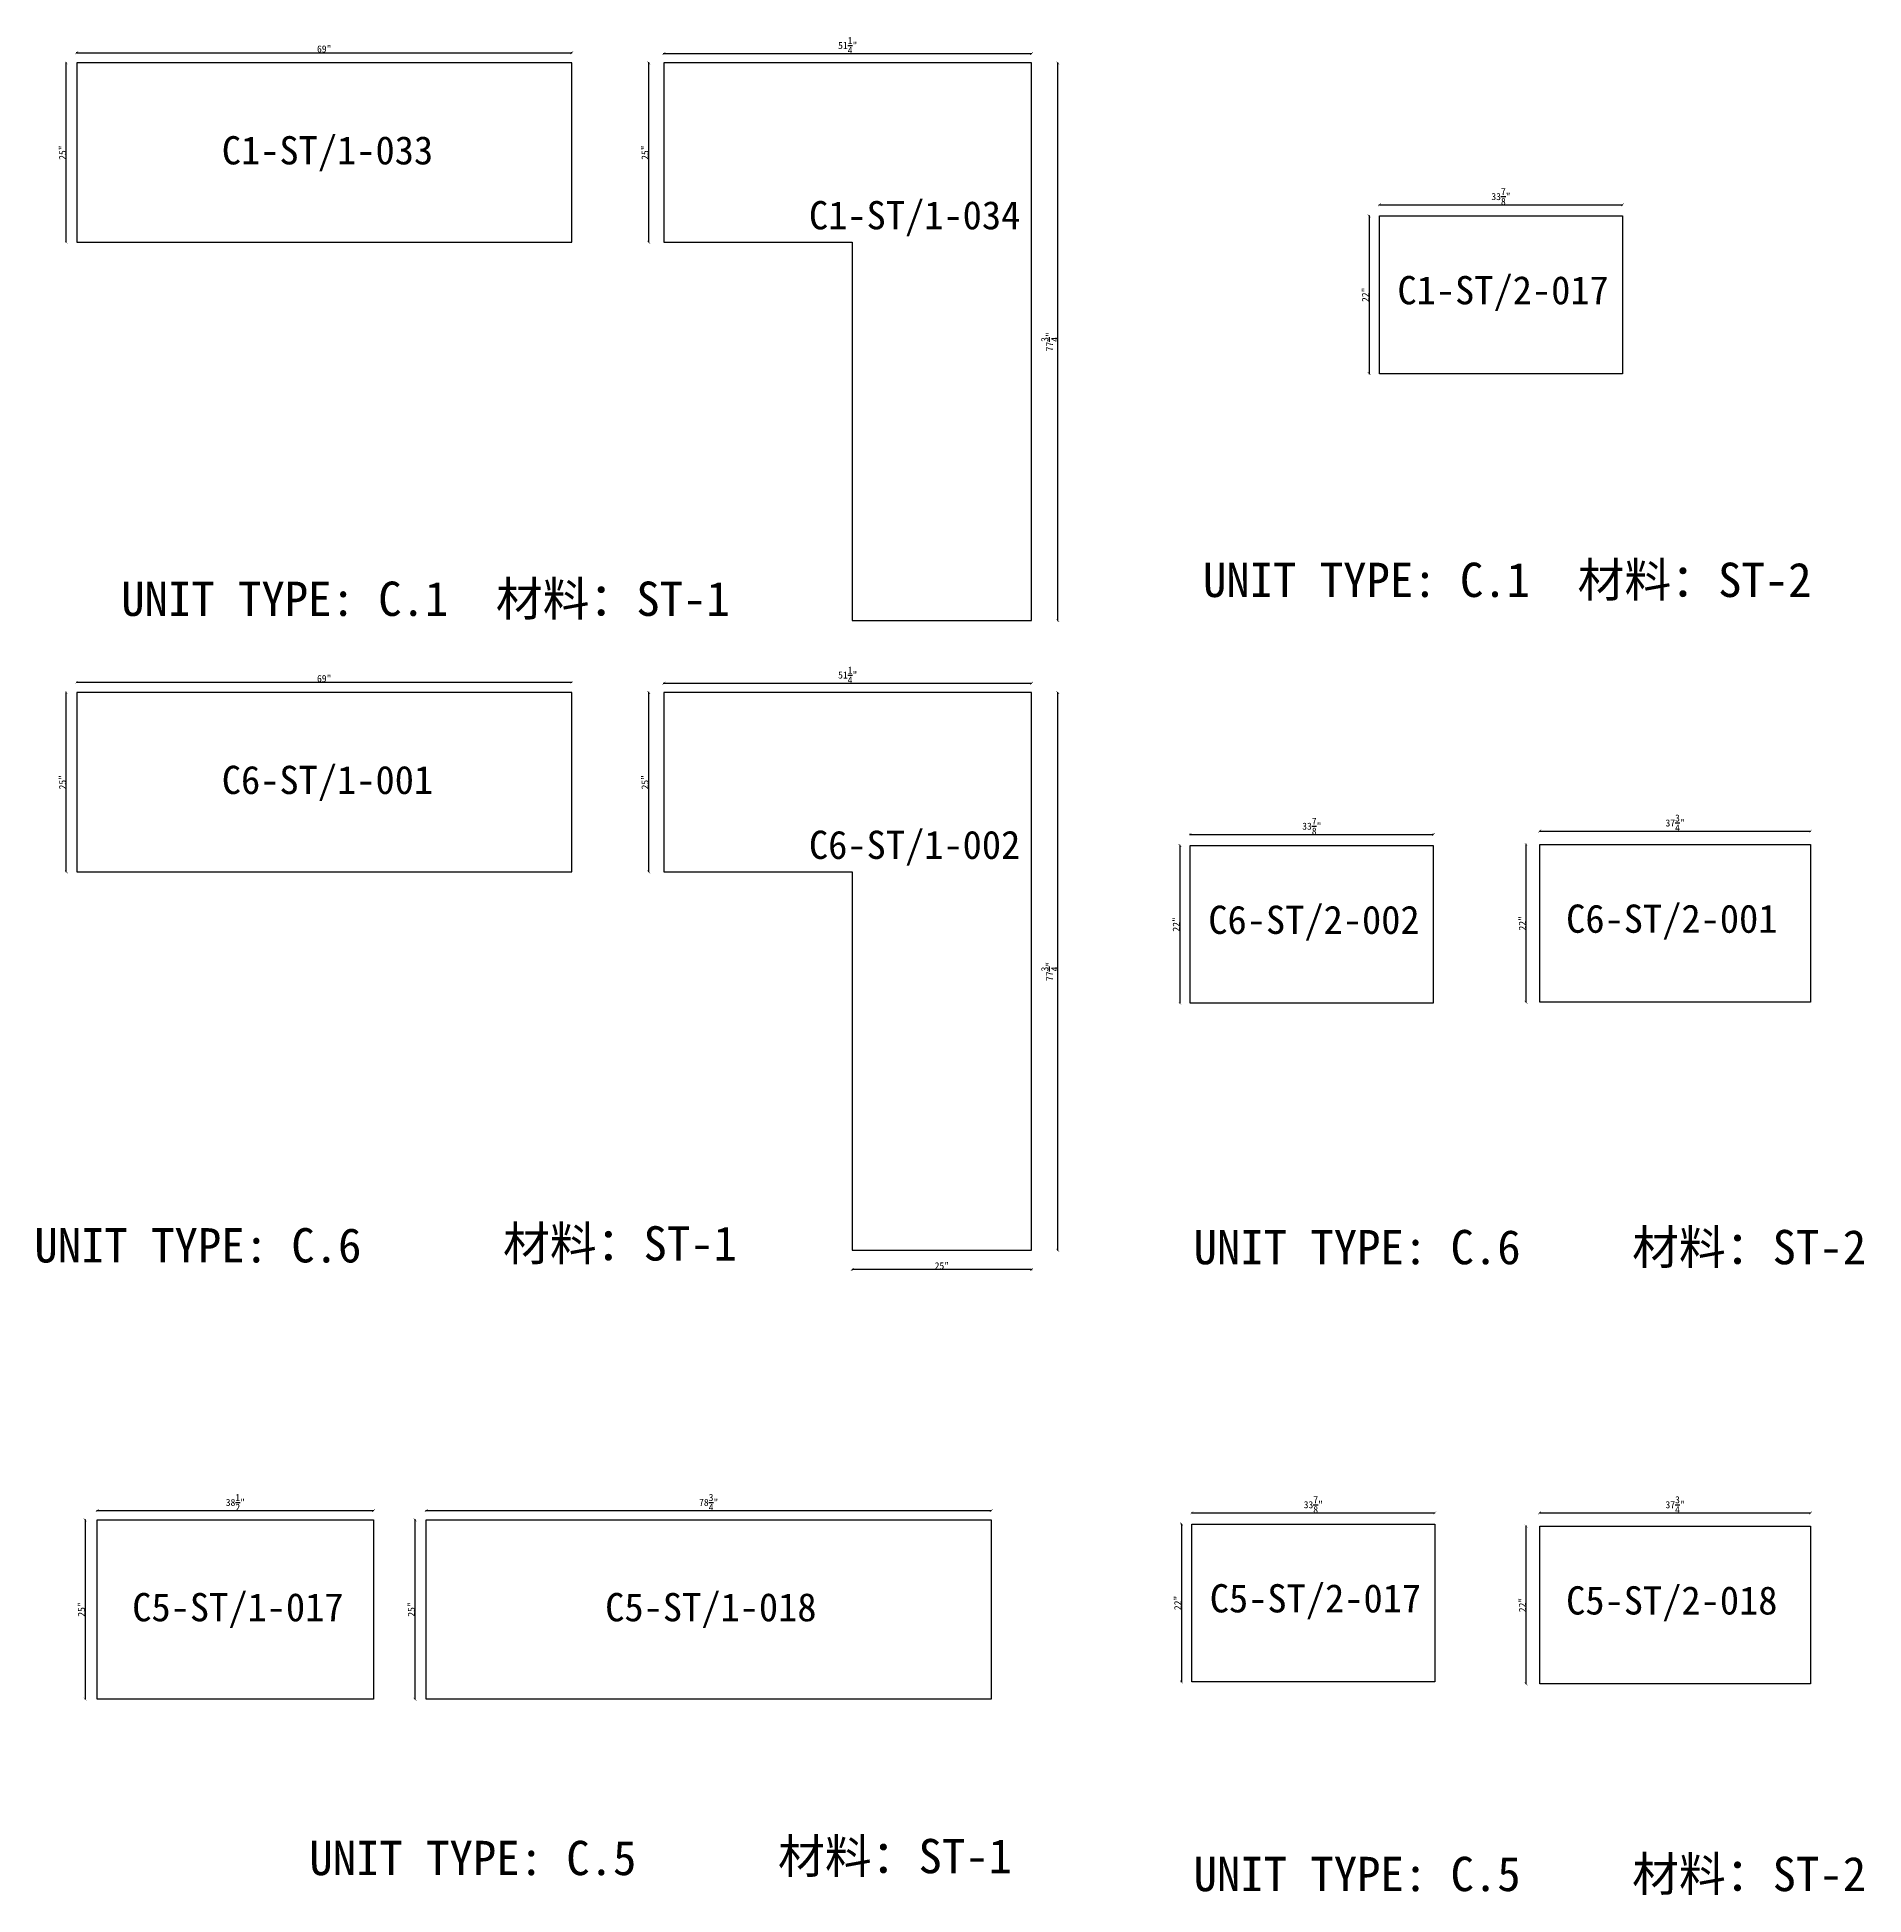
# Model space of a CAD drawing. Header units: millimetres. Extents: x -46962 to 137822, y -48342 to 2116.
# Drawn here: x -34547 to -28079, y -12808 to -6229 of the extents above; entities that cross this region are included whole.
import ezdxf
from ezdxf.enums import TextEntityAlignment as Align

# ---------------------------------------------------------------- set-up
doc = ezdxf.new("R2010")
doc.units = ezdxf.units.MM
doc.layers.add('COUNTERTOP_NUMBER', color=3, linetype='Continuous')
doc.layers.add('COUNTERTOPS', color=7, linetype='Continuous')
doc.styles.add('样式 1', font='')
doc.styles.get('样式 1').set_extended_font_data('NSimSun')
doc.dimstyles.new('副本 ISO-25', dxfattribs={"dimtxt": 25, "dimasz": 10, "dimexe": 1.5, "dimexo": 0.5, "dimtad": 1, "dimlfac": 0.03937, "dimlunit": 5, "dimtxsty": '样式 1', "dimblk": 'ARCHTICK', "dimcen": 2.5, "dimclrd": 256, "dimclrt": 1, "dimazin": 3, "dimtfac": 1, "dimtmove": 0, "dimatfit": 3, "dimfxlon": 1})

# ---------------------------------------------------------------- blocks, each defined once
blk = doc.blocks.new('_ArchTick')
at = {"color": 0, "linetype": 'ByBlock', "const_width": 0.15}
blk.add_lwpolyline([(-0.5, -0.5), (0.5, 0.5)], dxfattribs=at)
blk = doc.blocks.new('*D233')
at = {"color": 0, "lineweight": -2, "transparency": 16777216}
for p, q in [((-34442.7, -6320.5), (-34445.2, -6320.5)), ((-34442.7, -6955.5), (-34445.2, -6955.5))]:
    blk.add_line(p, q, dxfattribs=at)
at = {"lineweight": -2, "transparency": 16777216}
blk.add_line((-34443.7, -6955.5), (-34443.7, -6320.5), dxfattribs=at)
at = {"layer": 'Defpoints', "color": 0, "transparency": 16777216}
for p in [(-34443.7, -6320.5), (-34406.8, -6320.5), (-34406.8, -6955.5)]:
    blk.add_point(p, dxfattribs=at)
at = {"lineweight": -2, "transparency": 16777216, "xscale": 10, "yscale": 10, "zscale": 10}
for p, rotation in [((-34443.7, -6320.5), 90), ((-34443.7, -6955.5), 270)]:
    blk.add_blockref('_ArchTick', p, dxfattribs=dict(at, rotation=rotation))
at = {"color": 1, "transparency": 16777216, "insert": (-34456.9, -6638), "char_height": 25, "attachment_point": 5, "rotation": 90, "style": '样式 1'}
blk.add_mtext('\\A1;25"', dxfattribs=at)
blk = doc.blocks.new('*D234')
at = {"color": 0, "lineweight": -2, "transparency": 16777216}
for p, q in [((-34406.8, -6285.2), (-34406.8, -6282.7)), ((-32654.2, -6285.2), (-32654.2, -6282.7))]:
    blk.add_line(p, q, dxfattribs=at)
at = {"lineweight": -2, "transparency": 16777216}
blk.add_line((-34406.8, -6284.2), (-32654.2, -6284.2), dxfattribs=at)
at = {"layer": 'Defpoints', "color": 0, "transparency": 16777216}
for p in [(-32654.2, -6284.2), (-34406.8, -6320.5), (-32654.2, -6320.5)]:
    blk.add_point(p, dxfattribs=at)
at = {"lineweight": -2, "transparency": 16777216, "xscale": 10, "yscale": 10, "zscale": 10, "rotation": 180}
blk.add_blockref('_ArchTick', (-34406.8, -6284.2), dxfattribs=at)
at = {"lineweight": -2, "transparency": 16777216, "xscale": 10, "yscale": 10, "zscale": 10}
blk.add_blockref('_ArchTick', (-32654.2, -6284.2), dxfattribs=at)
at = {"color": 1, "transparency": 16777216, "insert": (-33530.5, -6271), "char_height": 25, "attachment_point": 5, "style": '样式 1'}
blk.add_mtext('\\A1;69"', dxfattribs=at)
blk = doc.blocks.new('*D235')
at = {"color": 0, "lineweight": -2, "transparency": 16777216}
for p, q in [((-32327.9, -6288.4), (-32327.9, -6285.9)), ((-31026.1, -6288.4), (-31026.1, -6285.9))]:
    blk.add_line(p, q, dxfattribs=at)
at = {"lineweight": -2, "transparency": 16777216}
blk.add_line((-32327.9, -6287.4), (-31026.1, -6287.4), dxfattribs=at)
at = {"layer": 'Defpoints', "color": 0, "transparency": 16777216}
for p in [(-31026.1, -6287.4), (-32327.9, -6320.5), (-31026.1, -6320.5)]:
    blk.add_point(p, dxfattribs=at)
at = {"lineweight": -2, "transparency": 16777216, "xscale": 10, "yscale": 10, "zscale": 10, "rotation": 180}
blk.add_blockref('_ArchTick', (-32327.9, -6287.4), dxfattribs=at)
at = {"lineweight": -2, "transparency": 16777216, "xscale": 10, "yscale": 10, "zscale": 10}
blk.add_blockref('_ArchTick', (-31026.1, -6287.4), dxfattribs=at)
at = {"color": 1, "transparency": 16777216, "insert": (-31677, -6258.3), "char_height": 25, "attachment_point": 5, "style": '样式 1'}
blk.add_mtext('\\A1;51{\\H1x;\\S1/4;}"', dxfattribs=at)
blk = doc.blocks.new('*D236')
at = {"color": 0, "lineweight": -2, "transparency": 16777216}
for p, q in [((-32380.3, -6320.5), (-32382.8, -6320.5)), ((-32380.3, -6955.5), (-32382.8, -6955.5))]:
    blk.add_line(p, q, dxfattribs=at)
at = {"lineweight": -2, "transparency": 16777216}
blk.add_line((-32381.3, -6955.5), (-32381.3, -6320.5), dxfattribs=at)
at = {"layer": 'Defpoints', "color": 0, "transparency": 16777216}
for p in [(-32381.3, -6320.5), (-32327.9, -6320.5), (-32327.9, -6955.5)]:
    blk.add_point(p, dxfattribs=at)
at = {"lineweight": -2, "transparency": 16777216, "xscale": 10, "yscale": 10, "zscale": 10}
for p, rotation in [((-32381.3, -6320.5), 90), ((-32381.3, -6955.5), 270)]:
    blk.add_blockref('_ArchTick', p, dxfattribs=dict(at, rotation=rotation))
at = {"color": 1, "transparency": 16777216, "insert": (-32394.5, -6638), "char_height": 25, "attachment_point": 5, "rotation": 90, "style": '样式 1'}
blk.add_mtext('\\A1;25"', dxfattribs=at)
blk = doc.blocks.new('*D237')
at = {"color": 0, "lineweight": -2, "transparency": 16777216}
for p, q in [((-30933.9, -6320.5), (-30931.4, -6320.5)), ((-30933.9, -8295.3), (-30931.4, -8295.3))]:
    blk.add_line(p, q, dxfattribs=at)
at = {"lineweight": -2, "transparency": 16777216}
blk.add_line((-30932.9, -8295.3), (-30932.9, -6320.5), dxfattribs=at)
at = {"layer": 'Defpoints', "color": 0, "transparency": 16777216}
for p in [(-31026.1, -6320.5), (-30932.9, -6320.5), (-31026.1, -8295.3)]:
    blk.add_point(p, dxfattribs=at)
at = {"lineweight": -2, "transparency": 16777216, "xscale": 10, "yscale": 10, "zscale": 10}
for p, rotation in [((-30932.9, -6320.5), 90), ((-30932.9, -8295.3), 270)]:
    blk.add_blockref('_ArchTick', p, dxfattribs=dict(at, rotation=rotation))
at = {"color": 1, "transparency": 16777216, "insert": (-30962, -7307.9), "char_height": 25, "attachment_point": 5, "rotation": 90, "style": '样式 1'}
blk.add_mtext('\\A1;77{\\H1x;\\S3/4;}"', dxfattribs=at)
blk = doc.blocks.new('*D238')
at = {"color": 0, "lineweight": -2, "transparency": 16777216}
for p, q in [((-29794.3, -6823.6), (-29794.3, -6821.1)), ((-28933.8, -6823.6), (-28933.8, -6821.1))]:
    blk.add_line(p, q, dxfattribs=at)
at = {"lineweight": -2, "transparency": 16777216}
blk.add_line((-29794.3, -6822.6), (-28933.8, -6822.6), dxfattribs=at)
at = {"layer": 'Defpoints', "color": 0, "transparency": 16777216}
for p in [(-28933.8, -6822.6), (-29794.3, -6862), (-28933.8, -6862)]:
    blk.add_point(p, dxfattribs=at)
at = {"lineweight": -2, "transparency": 16777216, "xscale": 10, "yscale": 10, "zscale": 10, "rotation": 180}
blk.add_blockref('_ArchTick', (-29794.3, -6822.6), dxfattribs=at)
at = {"lineweight": -2, "transparency": 16777216, "xscale": 10, "yscale": 10, "zscale": 10}
blk.add_blockref('_ArchTick', (-28933.8, -6822.6), dxfattribs=at)
at = {"color": 1, "transparency": 16777216, "insert": (-29364, -6793.5), "char_height": 25, "attachment_point": 5, "style": '样式 1'}
blk.add_mtext('\\A1;33{\\H1x;\\S7/8;}"', dxfattribs=at)
blk = doc.blocks.new('*D239')
at = {"color": 0, "lineweight": -2, "transparency": 16777216}
for p, q in [((-29829.9, -6862), (-29832.4, -6862)), ((-29829.9, -7420.8), (-29832.4, -7420.8))]:
    blk.add_line(p, q, dxfattribs=at)
at = {"lineweight": -2, "transparency": 16777216}
blk.add_line((-29830.9, -6862), (-29830.9, -7420.8), dxfattribs=at)
at = {"layer": 'Defpoints', "color": 0, "transparency": 16777216}
for p in [(-29794.3, -6862), (-29830.9, -7420.8), (-29794.3, -7420.8)]:
    blk.add_point(p, dxfattribs=at)
at = {"lineweight": -2, "transparency": 16777216, "xscale": 10, "yscale": 10, "zscale": 10}
for p, rotation in [((-29830.9, -6862), 90), ((-29830.9, -7420.8), 270)]:
    blk.add_blockref('_ArchTick', p, dxfattribs=dict(at, rotation=rotation))
at = {"color": 1, "transparency": 16777216, "insert": (-29844, -7141.4), "char_height": 25, "attachment_point": 5, "rotation": 90, "style": '样式 1'}
blk.add_mtext('\\A1;22"', dxfattribs=at)
blk = doc.blocks.new('*D254')
at = {"color": 0, "lineweight": -2, "transparency": 16777216}
for p, q in [((-34333.9, -11447.9), (-34333.9, -11445.4)), ((-33356, -11447.9), (-33356, -11445.4))]:
    blk.add_line(p, q, dxfattribs=at)
at = {"lineweight": -2, "transparency": 16777216}
blk.add_line((-34333.9, -11446.9), (-33356, -11446.9), dxfattribs=at)
at = {"layer": 'Defpoints', "color": 0, "transparency": 16777216}
for p in [(-34333.9, -11479.6), (-33356, -11446.9), (-33356, -11479.6)]:
    blk.add_point(p, dxfattribs=at)
at = {"lineweight": -2, "transparency": 16777216, "xscale": 10, "yscale": 10, "zscale": 10, "rotation": 180}
blk.add_blockref('_ArchTick', (-34333.9, -11446.9), dxfattribs=at)
at = {"lineweight": -2, "transparency": 16777216, "xscale": 10, "yscale": 10, "zscale": 10}
blk.add_blockref('_ArchTick', (-33356, -11446.9), dxfattribs=at)
at = {"color": 1, "transparency": 16777216, "insert": (-33845, -11417.9), "char_height": 25, "attachment_point": 5, "style": '样式 1'}
blk.add_mtext('\\A1;38{\\H1x;\\S1/2;}"', dxfattribs=at)
blk = doc.blocks.new('*D255')
at = {"color": 0, "lineweight": -2, "transparency": 16777216}
for p, q in [((-34375.9, -11479.6), (-34378.4, -11479.6)), ((-34375.9, -12114.6), (-34378.4, -12114.6))]:
    blk.add_line(p, q, dxfattribs=at)
at = {"lineweight": -2, "transparency": 16777216}
blk.add_line((-34376.9, -11479.6), (-34376.9, -12114.6), dxfattribs=at)
at = {"layer": 'Defpoints', "color": 0, "transparency": 16777216}
for p in [(-34333.9, -11479.6), (-34376.9, -12114.6), (-34333.9, -12114.6)]:
    blk.add_point(p, dxfattribs=at)
at = {"lineweight": -2, "transparency": 16777216, "xscale": 10, "yscale": 10, "zscale": 10}
for p, rotation in [((-34376.9, -11479.6), 90), ((-34376.9, -12114.6), 270)]:
    blk.add_blockref('_ArchTick', p, dxfattribs=dict(at, rotation=rotation))
at = {"color": 1, "transparency": 16777216, "insert": (-34390, -11797.1), "char_height": 25, "attachment_point": 5, "rotation": 90, "style": '样式 1'}
blk.add_mtext('\\A1;25"', dxfattribs=at)
blk = doc.blocks.new('*D256')
at = {"color": 0, "lineweight": -2, "transparency": 16777216}
for p, q in [((-33169.3, -11447.9), (-33169.3, -11445.4)), ((-31169, -11447.9), (-31169, -11445.4))]:
    blk.add_line(p, q, dxfattribs=at)
at = {"lineweight": -2, "transparency": 16777216}
blk.add_line((-33169.3, -11446.9), (-31169, -11446.9), dxfattribs=at)
at = {"layer": 'Defpoints', "color": 0, "transparency": 16777216}
for p in [(-33169.3, -11479.6), (-31169, -11446.9), (-31169, -11479.6)]:
    blk.add_point(p, dxfattribs=at)
at = {"lineweight": -2, "transparency": 16777216, "xscale": 10, "yscale": 10, "zscale": 10, "rotation": 180}
blk.add_blockref('_ArchTick', (-33169.3, -11446.9), dxfattribs=at)
at = {"lineweight": -2, "transparency": 16777216, "xscale": 10, "yscale": 10, "zscale": 10}
blk.add_blockref('_ArchTick', (-31169, -11446.9), dxfattribs=at)
at = {"color": 1, "transparency": 16777216, "insert": (-32169.2, -11417.8), "char_height": 25, "attachment_point": 5, "style": '样式 1'}
blk.add_mtext('\\A1;78{\\H1x;\\S3/4;}"', dxfattribs=at)
blk = doc.blocks.new('*D257')
at = {"color": 0, "lineweight": -2, "transparency": 16777216}
for p, q in [((-33207.6, -11479.6), (-33210.1, -11479.6)), ((-33207.6, -12114.6), (-33210.1, -12114.6))]:
    blk.add_line(p, q, dxfattribs=at)
at = {"lineweight": -2, "transparency": 16777216}
blk.add_line((-33208.6, -12114.6), (-33208.6, -11479.6), dxfattribs=at)
at = {"layer": 'Defpoints', "color": 0, "transparency": 16777216}
for p in [(-33208.6, -11479.6), (-33169.3, -11479.6), (-33169.3, -12114.6)]:
    blk.add_point(p, dxfattribs=at)
at = {"lineweight": -2, "transparency": 16777216, "xscale": 10, "yscale": 10, "zscale": 10}
for p, rotation in [((-33208.6, -11479.6), 90), ((-33208.6, -12114.6), 270)]:
    blk.add_blockref('_ArchTick', p, dxfattribs=dict(at, rotation=rotation))
at = {"color": 1, "transparency": 16777216, "insert": (-33221.8, -11797.1), "char_height": 25, "attachment_point": 5, "rotation": 90, "style": '样式 1'}
blk.add_mtext('\\A1;25"', dxfattribs=at)
blk = doc.blocks.new('*D250')
at = {"color": 0, "lineweight": -2, "transparency": 16777216}
for p, q in [((-30458.7, -11456), (-30458.7, -11453.5)), ((-29598.3, -11456), (-29598.3, -11453.5))]:
    blk.add_line(p, q, dxfattribs=at)
at = {"lineweight": -2, "transparency": 16777216}
blk.add_line((-30458.7, -11455), (-29598.3, -11455), dxfattribs=at)
at = {"layer": 'Defpoints', "color": 0, "transparency": 16777216}
for p in [(-30458.7, -11494.4), (-29598.3, -11455), (-29598.3, -11494.4)]:
    blk.add_point(p, dxfattribs=at)
at = {"lineweight": -2, "transparency": 16777216, "xscale": 10, "yscale": 10, "zscale": 10, "rotation": 180}
blk.add_blockref('_ArchTick', (-30458.7, -11455), dxfattribs=at)
at = {"lineweight": -2, "transparency": 16777216, "xscale": 10, "yscale": 10, "zscale": 10}
blk.add_blockref('_ArchTick', (-29598.3, -11455), dxfattribs=at)
at = {"color": 1, "transparency": 16777216, "insert": (-30028.5, -11425.9), "char_height": 25, "attachment_point": 5, "style": '样式 1'}
blk.add_mtext('\\A1;33{\\H1x;\\S7/8;}"', dxfattribs=at)
blk = doc.blocks.new('*D251')
at = {"color": 0, "lineweight": -2, "transparency": 16777216}
for p, q in [((-30494.4, -11494.4), (-30496.9, -11494.4)), ((-30494.4, -12053.2), (-30496.9, -12053.2))]:
    blk.add_line(p, q, dxfattribs=at)
at = {"lineweight": -2, "transparency": 16777216}
blk.add_line((-30495.4, -11494.4), (-30495.4, -12053.2), dxfattribs=at)
at = {"layer": 'Defpoints', "color": 0, "transparency": 16777216}
for p in [(-30458.7, -11494.4), (-30495.4, -12053.2), (-30458.7, -12053.2)]:
    blk.add_point(p, dxfattribs=at)
at = {"lineweight": -2, "transparency": 16777216, "xscale": 10, "yscale": 10, "zscale": 10}
for p, rotation in [((-30495.4, -11494.4), 90), ((-30495.4, -12053.2), 270)]:
    blk.add_blockref('_ArchTick', p, dxfattribs=dict(at, rotation=rotation))
at = {"color": 1, "transparency": 16777216, "insert": (-30508.5, -11773.8), "char_height": 25, "attachment_point": 5, "rotation": 90, "style": '样式 1'}
blk.add_mtext('\\A1;22"', dxfattribs=at)
blk = doc.blocks.new('*D252')
at = {"color": 0, "lineweight": -2, "transparency": 16777216}
for p, q in [((-29226.9, -11456), (-29226.9, -11453.5)), ((-28268.1, -11456), (-28268.1, -11453.5))]:
    blk.add_line(p, q, dxfattribs=at)
at = {"lineweight": -2, "transparency": 16777216}
blk.add_line((-29226.9, -11455), (-28268.1, -11455), dxfattribs=at)
at = {"layer": 'Defpoints', "color": 0, "transparency": 16777216}
for p in [(-29226.9, -11501.8), (-28268.1, -11455), (-28268.1, -11501.8)]:
    blk.add_point(p, dxfattribs=at)
at = {"lineweight": -2, "transparency": 16777216, "xscale": 10, "yscale": 10, "zscale": 10, "rotation": 180}
blk.add_blockref('_ArchTick', (-29226.9, -11455), dxfattribs=at)
at = {"lineweight": -2, "transparency": 16777216, "xscale": 10, "yscale": 10, "zscale": 10}
blk.add_blockref('_ArchTick', (-28268.1, -11455), dxfattribs=at)
at = {"color": 1, "transparency": 16777216, "insert": (-28747.5, -11425.9), "char_height": 25, "attachment_point": 5, "style": '样式 1'}
blk.add_mtext('\\A1;37{\\H1x;\\S3/4;}"', dxfattribs=at)
blk = doc.blocks.new('*D253')
at = {"color": 0, "lineweight": -2, "transparency": 16777216}
for p, q in [((-29274, -11501.8), (-29276.5, -11501.8)), ((-29274, -12060.6), (-29276.5, -12060.6))]:
    blk.add_line(p, q, dxfattribs=at)
at = {"lineweight": -2, "transparency": 16777216}
blk.add_line((-29275, -12060.6), (-29275, -11501.8), dxfattribs=at)
at = {"layer": 'Defpoints', "color": 0, "transparency": 16777216}
for p in [(-29275, -11501.8), (-29226.9, -11501.8), (-29226.9, -12060.6)]:
    blk.add_point(p, dxfattribs=at)
at = {"lineweight": -2, "transparency": 16777216, "xscale": 10, "yscale": 10, "zscale": 10}
for p, rotation in [((-29275, -11501.8), 90), ((-29275, -12060.6), 270)]:
    blk.add_blockref('_ArchTick', p, dxfattribs=dict(at, rotation=rotation))
at = {"color": 1, "transparency": 16777216, "insert": (-29288.2, -11781.2), "char_height": 25, "attachment_point": 5, "rotation": 90, "style": '样式 1'}
blk.add_mtext('\\A1;22"', dxfattribs=at)
blk = doc.blocks.new('*D242')
at = {"color": 0, "lineweight": -2, "transparency": 16777216}
for p, q in [((-34442.7, -8550.1), (-34445.2, -8550.1)), ((-34442.7, -9185.1), (-34445.2, -9185.1))]:
    blk.add_line(p, q, dxfattribs=at)
at = {"lineweight": -2, "transparency": 16777216}
blk.add_line((-34443.7, -9185.1), (-34443.7, -8550.1), dxfattribs=at)
at = {"layer": 'Defpoints', "color": 0, "transparency": 16777216}
for p in [(-34443.7, -8550.1), (-34406.8, -8550.1), (-34406.8, -9185.1)]:
    blk.add_point(p, dxfattribs=at)
at = {"lineweight": -2, "transparency": 16777216, "xscale": 10, "yscale": 10, "zscale": 10}
for p, rotation in [((-34443.7, -8550.1), 90), ((-34443.7, -9185.1), 270)]:
    blk.add_blockref('_ArchTick', p, dxfattribs=dict(at, rotation=rotation))
at = {"color": 1, "transparency": 16777216, "insert": (-34456.9, -8867.6), "char_height": 25, "attachment_point": 5, "rotation": 90, "style": '样式 1'}
blk.add_mtext('\\A1;25"', dxfattribs=at)
blk = doc.blocks.new('*D243')
at = {"color": 0, "lineweight": -2, "transparency": 16777216}
for p, q in [((-34406.8, -8514.7), (-34406.8, -8512.2)), ((-32654.2, -8514.7), (-32654.2, -8512.2))]:
    blk.add_line(p, q, dxfattribs=at)
at = {"lineweight": -2, "transparency": 16777216}
blk.add_line((-34406.8, -8513.7), (-32654.2, -8513.7), dxfattribs=at)
at = {"layer": 'Defpoints', "color": 0, "transparency": 16777216}
for p in [(-34406.8, -8550.1), (-32654.2, -8513.7), (-32654.2, -8550.1)]:
    blk.add_point(p, dxfattribs=at)
at = {"lineweight": -2, "transparency": 16777216, "xscale": 10, "yscale": 10, "zscale": 10, "rotation": 180}
blk.add_blockref('_ArchTick', (-34406.8, -8513.7), dxfattribs=at)
at = {"lineweight": -2, "transparency": 16777216, "xscale": 10, "yscale": 10, "zscale": 10}
blk.add_blockref('_ArchTick', (-32654.2, -8513.7), dxfattribs=at)
at = {"color": 1, "transparency": 16777216, "insert": (-33530.5, -8500.6), "char_height": 25, "attachment_point": 5, "style": '样式 1'}
blk.add_mtext('\\A1;69"', dxfattribs=at)
blk = doc.blocks.new('*D244')
at = {"color": 0, "lineweight": -2, "transparency": 16777216}
for p, q in [((-32327.9, -8517.9), (-32327.9, -8515.4)), ((-31026.1, -8517.9), (-31026.1, -8515.4))]:
    blk.add_line(p, q, dxfattribs=at)
at = {"lineweight": -2, "transparency": 16777216}
blk.add_line((-32327.9, -8516.9), (-31026.1, -8516.9), dxfattribs=at)
at = {"layer": 'Defpoints', "color": 0, "transparency": 16777216}
for p in [(-32327.9, -8550.1), (-31026.1, -8516.9), (-31026.1, -8550.1)]:
    blk.add_point(p, dxfattribs=at)
at = {"lineweight": -2, "transparency": 16777216, "xscale": 10, "yscale": 10, "zscale": 10, "rotation": 180}
blk.add_blockref('_ArchTick', (-32327.9, -8516.9), dxfattribs=at)
at = {"lineweight": -2, "transparency": 16777216, "xscale": 10, "yscale": 10, "zscale": 10}
blk.add_blockref('_ArchTick', (-31026.1, -8516.9), dxfattribs=at)
at = {"color": 1, "transparency": 16777216, "insert": (-31677, -8487.9), "char_height": 25, "attachment_point": 5, "style": '样式 1'}
blk.add_mtext('\\A1;51{\\H1x;\\S1/4;}"', dxfattribs=at)
blk = doc.blocks.new('*D245')
at = {"color": 0, "lineweight": -2, "transparency": 16777216}
for p, q in [((-32380.3, -8550.1), (-32382.8, -8550.1)), ((-32380.3, -9185.1), (-32382.8, -9185.1))]:
    blk.add_line(p, q, dxfattribs=at)
at = {"lineweight": -2, "transparency": 16777216}
blk.add_line((-32381.3, -9185.1), (-32381.3, -8550.1), dxfattribs=at)
at = {"layer": 'Defpoints', "color": 0, "transparency": 16777216}
for p in [(-32381.3, -8550.1), (-32327.9, -8550.1), (-32327.9, -9185.1)]:
    blk.add_point(p, dxfattribs=at)
at = {"lineweight": -2, "transparency": 16777216, "xscale": 10, "yscale": 10, "zscale": 10}
for p, rotation in [((-32381.3, -8550.1), 90), ((-32381.3, -9185.1), 270)]:
    blk.add_blockref('_ArchTick', p, dxfattribs=dict(at, rotation=rotation))
at = {"color": 1, "transparency": 16777216, "insert": (-32394.5, -8867.6), "char_height": 25, "attachment_point": 5, "rotation": 90, "style": '样式 1'}
blk.add_mtext('\\A1;25"', dxfattribs=at)
blk = doc.blocks.new('*D246')
at = {"color": 0, "lineweight": -2, "transparency": 16777216}
for p, q in [((-31661.1, -10592.3), (-31661.1, -10594.8)), ((-31026.1, -10592.3), (-31026.1, -10594.8))]:
    blk.add_line(p, q, dxfattribs=at)
at = {"lineweight": -2, "transparency": 16777216}
blk.add_line((-31026.1, -10593.3), (-31661.1, -10593.3), dxfattribs=at)
at = {"layer": 'Defpoints', "color": 0, "transparency": 16777216}
for p in [(-31661.1, -10524.9), (-31026.1, -10524.9), (-31661.1, -10593.3)]:
    blk.add_point(p, dxfattribs=at)
at = {"lineweight": -2, "transparency": 16777216, "xscale": 10, "yscale": 10, "zscale": 10, "rotation": 180}
blk.add_blockref('_ArchTick', (-31661.1, -10593.3), dxfattribs=at)
at = {"lineweight": -2, "transparency": 16777216, "xscale": 10, "yscale": 10, "zscale": 10}
blk.add_blockref('_ArchTick', (-31026.1, -10593.3), dxfattribs=at)
at = {"color": 1, "transparency": 16777216, "insert": (-31343.6, -10580.2), "char_height": 25, "attachment_point": 5, "style": '样式 1'}
blk.add_mtext('\\A1;25"', dxfattribs=at)
blk = doc.blocks.new('*D247')
at = {"color": 0, "lineweight": -2, "transparency": 16777216}
for p, q in [((-30933.9, -8550.1), (-30931.4, -8550.1)), ((-30933.9, -10524.9), (-30931.4, -10524.9))]:
    blk.add_line(p, q, dxfattribs=at)
at = {"lineweight": -2, "transparency": 16777216}
blk.add_line((-30932.9, -10524.9), (-30932.9, -8550.1), dxfattribs=at)
at = {"layer": 'Defpoints', "color": 0, "transparency": 16777216}
for p in [(-31026.1, -8550.1), (-30932.9, -8550.1), (-31026.1, -10524.9)]:
    blk.add_point(p, dxfattribs=at)
at = {"lineweight": -2, "transparency": 16777216, "xscale": 10, "yscale": 10, "zscale": 10}
for p, rotation in [((-30932.9, -8550.1), 90), ((-30932.9, -10524.9), 270)]:
    blk.add_blockref('_ArchTick', p, dxfattribs=dict(at, rotation=rotation))
at = {"color": 1, "transparency": 16777216, "insert": (-30962, -9537.5), "char_height": 25, "attachment_point": 5, "rotation": 90, "style": '样式 1'}
blk.add_mtext('\\A1;77{\\H1x;\\S3/4;}"', dxfattribs=at)
blk = doc.blocks.new('*D248')
at = {"color": 0, "lineweight": -2, "transparency": 16777216}
for p, q in [((-30463.9, -9053.2), (-30463.9, -9050.7)), ((-29603.5, -9053.2), (-29603.5, -9050.7))]:
    blk.add_line(p, q, dxfattribs=at)
at = {"lineweight": -2, "transparency": 16777216}
blk.add_line((-30463.9, -9052.2), (-29603.5, -9052.2), dxfattribs=at)
at = {"layer": 'Defpoints', "color": 0, "transparency": 16777216}
for p in [(-29603.5, -9052.2), (-30463.9, -9091.6), (-29603.5, -9091.6)]:
    blk.add_point(p, dxfattribs=at)
at = {"lineweight": -2, "transparency": 16777216, "xscale": 10, "yscale": 10, "zscale": 10, "rotation": 180}
blk.add_blockref('_ArchTick', (-30463.9, -9052.2), dxfattribs=at)
at = {"lineweight": -2, "transparency": 16777216, "xscale": 10, "yscale": 10, "zscale": 10}
blk.add_blockref('_ArchTick', (-29603.5, -9052.2), dxfattribs=at)
at = {"color": 1, "transparency": 16777216, "insert": (-30033.7, -9023.1), "char_height": 25, "attachment_point": 5, "style": '样式 1'}
blk.add_mtext('\\A1;33{\\H1x;\\S7/8;}"', dxfattribs=at)
blk = doc.blocks.new('*D249')
at = {"color": 0, "lineweight": -2, "transparency": 16777216}
for p, q in [((-30499.6, -9091.6), (-30502.1, -9091.6)), ((-30499.6, -9650.4), (-30502.1, -9650.4))]:
    blk.add_line(p, q, dxfattribs=at)
at = {"lineweight": -2, "transparency": 16777216}
blk.add_line((-30500.6, -9091.6), (-30500.6, -9650.4), dxfattribs=at)
at = {"layer": 'Defpoints', "color": 0, "transparency": 16777216}
for p in [(-30463.9, -9091.6), (-30500.6, -9650.4), (-30463.9, -9650.4)]:
    blk.add_point(p, dxfattribs=at)
at = {"lineweight": -2, "transparency": 16777216, "xscale": 10, "yscale": 10, "zscale": 10}
for p, rotation in [((-30500.6, -9091.6), 90), ((-30500.6, -9650.4), 270)]:
    blk.add_blockref('_ArchTick', p, dxfattribs=dict(at, rotation=rotation))
at = {"color": 1, "transparency": 16777216, "insert": (-30513.7, -9371), "char_height": 25, "attachment_point": 5, "rotation": 90, "style": '样式 1'}
blk.add_mtext('\\A1;22"', dxfattribs=at)
blk = doc.blocks.new('*D258')
at = {"color": 0, "lineweight": -2, "transparency": 16777216}
for p, q in [((-29226.9, -9041.8), (-29226.9, -9039.3)), ((-28268.1, -9041.8), (-28268.1, -9039.3))]:
    blk.add_line(p, q, dxfattribs=at)
at = {"lineweight": -2, "transparency": 16777216}
blk.add_line((-29226.9, -9040.8), (-28268.1, -9040.8), dxfattribs=at)
at = {"layer": 'Defpoints', "color": 0, "transparency": 16777216}
for p in [(-28268.1, -9040.8), (-29226.9, -9087.7), (-28268.1, -9087.7)]:
    blk.add_point(p, dxfattribs=at)
at = {"lineweight": -2, "transparency": 16777216, "xscale": 10, "yscale": 10, "zscale": 10, "rotation": 180}
blk.add_blockref('_ArchTick', (-29226.9, -9040.8), dxfattribs=at)
at = {"lineweight": -2, "transparency": 16777216, "xscale": 10, "yscale": 10, "zscale": 10}
blk.add_blockref('_ArchTick', (-28268.1, -9040.8), dxfattribs=at)
at = {"color": 1, "transparency": 16777216, "insert": (-28747.5, -9011.7), "char_height": 25, "attachment_point": 5, "style": '样式 1'}
blk.add_mtext('\\A1;37{\\H1x;\\S3/4;}"', dxfattribs=at)
blk = doc.blocks.new('*D259')
at = {"color": 0, "lineweight": -2, "transparency": 16777216}
for p, q in [((-29274, -9087.7), (-29276.5, -9087.7)), ((-29274, -9646.5), (-29276.5, -9646.5))]:
    blk.add_line(p, q, dxfattribs=at)
at = {"lineweight": -2, "transparency": 16777216}
blk.add_line((-29275, -9646.5), (-29275, -9087.7), dxfattribs=at)
at = {"layer": 'Defpoints', "color": 0, "transparency": 16777216}
for p in [(-29275, -9087.7), (-29226.9, -9087.7), (-29226.9, -9646.5)]:
    blk.add_point(p, dxfattribs=at)
at = {"lineweight": -2, "transparency": 16777216, "xscale": 10, "yscale": 10, "zscale": 10}
for p, rotation in [((-29275, -9087.7), 90), ((-29275, -9646.5), 270)]:
    blk.add_blockref('_ArchTick', p, dxfattribs=dict(at, rotation=rotation))
at = {"color": 1, "transparency": 16777216, "insert": (-29288.2, -9367.1), "char_height": 25, "attachment_point": 5, "rotation": 90, "style": '样式 1'}
blk.add_mtext('\\A1;22"', dxfattribs=at)

msp = doc.modelspace()

# ---------------------------------------------------------------- linework, layer by layer
at = {"layer": 'COUNTERTOPS'}
for points in [[(-34406.79, -6955.493), (-32654.19, -6955.493), (-32654.19, -6320.493), (-34406.79, -6320.493)], [(-31026.145, -6320.493), (-32327.895, -6320.493), (-32327.895, -6955.493), (-31661.145, -6955.493), (-31661.145, -8295.343), (-31026.145, -8295.343)], [(-29794.261, -6862.035), (-28933.836, -6862.035), (-28933.836, -7420.835), (-29794.261, -7420.835)], [(-34406.79, -9185.06), (-32654.19, -9185.06), (-32654.19, -8550.06), (-34406.79, -8550.06)], [(-31026.145, -8550.06), (-32327.895, -8550.06), (-32327.895, -9185.06), (-31661.145, -9185.06), (-31661.145, -10524.91), (-31026.145, -10524.91)], [(-30463.907, -9091.602), (-29603.482, -9091.602), (-29603.482, -9650.402), (-30463.907, -9650.402)], [(-29226.935, -9087.695), (-28268.085, -9087.695), (-28268.085, -9646.495), (-29226.935, -9646.495)], [(-30458.722, -11494.378), (-29598.297, -11494.378), (-29598.297, -12053.178), (-30458.722, -12053.178)], [(-29226.935, -11501.808), (-28268.085, -11501.808), (-28268.085, -12060.608), (-29226.935, -12060.608)]]:
    msp.add_lwpolyline(points, close=True, dxfattribs=at)
at = {"layer": 'COUNTERTOPS', "color": 40, "true_color": 0xf8d731}
for points in [[(-34333.942, -11479.588), (-33356.042, -11479.588), (-33356.042, -12114.588), (-34333.942, -12114.588)], [(-33169.287, -11479.588), (-31169.037, -11479.588), (-31169.037, -12114.588), (-33169.287, -12114.588)]]:
    msp.add_lwpolyline(points, close=True, dxfattribs=at)

# ---------------------------------------------------------------- texts
at = {"style": '样式 1'}
for s, p in [('UNIT TYPE: C.1', (-30419.032, -8211.638)), ('材料：ST-2', (-29092.751, -8211.638)), ('UNIT TYPE: C.1', (-34249.118, -8278.591)), ('材料：ST-1', (-32922.837, -8278.591)), ('UNIT TYPE: C.6', (-34556.742, -10568.13)), ('材料：ST-1', (-32897.456, -10561.475)), ('UNIT TYPE: C.6', (-30452.332, -10574.533)), ('材料：ST-2', (-28899.608, -10574.533)), ('UNIT TYPE: C.5', (-33583.107, -12737.726)), ('材料：ST-1', (-31923.82, -12731.071)), ('UNIT TYPE: C.5', (-30452.332, -12794.399)), ('材料：ST-2', (-28899.608, -12794.399))]:
    msp.add_text(s, height=121.5865, dxfattribs=at).set_placement(p)
at = {"layer": 'COUNTERTOP_NUMBER', "color": 3, "style": '样式 1'}
for s, p in [('C1-ST/1-033', (-33518.926, -6629.662)), ('C1-ST/1-034', (-31440.031, -6859.512)), ('C1-ST/2-017', (-29356.397, -7125.004)), ('C6-ST/1-001', (-33518.926, -8859.229)), ('C6-ST/1-002', (-31440.031, -9089.079)), ('C6-ST/2-002', (-30026.043, -9354.571)), ('C6-ST/2-001', (-28759.071, -9350.664)), ('C5-ST/2-017', (-30020.859, -11757.347)), ('C5-ST/2-018', (-28759.071, -11764.777)), ('C5-ST/1-017', (-33836.078, -11788.757)), ('C5-ST/1-018', (-32161.424, -11788.757))]:
    msp.add_text(s, height=100, dxfattribs=at).set_placement(p, align=Align.MIDDLE_CENTER)

# ---------------------------------------------------------------- dimensions: what is measured, and where the dimension line sits
for base, p1, p2, picture, middle in [((-31026.145, -6287.36), (-32327.895, -6320.493), (-31026.145, -6320.493), '*D235', (-31677.02, -6258.337)), ((-32654.19, -6284.162), (-34406.79, -6320.493), (-32654.19, -6320.493), '*D234', (-33530.49, -6271.037)), ((-28933.836, -6822.608), (-29794.261, -6862.035), (-28933.836, -6862.035), '*D238', (-29364.048, -6793.515)), ((-32654.19, -8513.73), (-34406.79, -8550.06), (-32654.19, -8550.06), '*D243', (-33530.49, -8500.605)), ((-31026.145, -8516.927), (-32327.895, -8550.06), (-31026.145, -8550.06), '*D244', (-31677.02, -8487.904)), ((-29603.482, -9052.175), (-30463.907, -9091.602), (-29603.482, -9091.602), '*D248', (-30033.694, -9023.082)), ((-28268.085, -9040.838), (-29226.935, -9087.695), (-28268.085, -9087.695), '*D258', (-28747.51, -9011.745)), ((-31661.145, -10593.326), (-31026.145, -10524.91), (-31661.145, -10524.91), '*D246', (-31343.645, -10580.201)), ((-33356.042, -11446.913), (-34333.942, -11479.588), (-33356.042, -11479.588), '*D254', (-33844.992, -11417.89)), ((-31169.037, -11446.913), (-33169.287, -11479.588), (-31169.037, -11479.588), '*D256', (-32169.162, -11417.82)), ((-29598.297, -11454.951), (-30458.722, -11494.378), (-29598.297, -11494.378), '*D250', (-30028.51, -11425.857)), ((-28268.085, -11454.951), (-29226.935, -11501.808), (-28268.085, -11501.808), '*D252', (-28747.51, -11425.857))]:
    dim = msp.add_linear_dim(base=base, p1=p1, p2=p2, dimstyle='副本 ISO-25')
    dim.commit()
    dim.dimension.update_dxf_attribs({"geometry": picture, "text_midpoint": middle})
for base, p1, p2, picture, middle in [((-34443.729, -6320.493), (-34406.79, -6955.493), (-34406.79, -6320.493), '*D233', (-34456.854, -6637.993)), ((-32381.34, -6320.493), (-32327.895, -6955.493), (-32327.895, -6320.493), '*D236', (-32394.465, -6637.993)), ((-30932.922, -6320.493), (-31026.145, -8295.343), (-31026.145, -6320.493), '*D237', (-30962.016, -7307.918)), ((-29830.907, -7420.835), (-29794.261, -6862.035), (-29794.261, -7420.835), '*D239', (-29844.032, -7141.435)), ((-34443.729, -8550.06), (-34406.79, -9185.06), (-34406.79, -8550.06), '*D242', (-34456.854, -8867.56)), ((-32381.34, -8550.06), (-32327.895, -9185.06), (-32327.895, -8550.06), '*D245', (-32394.465, -8867.56)), ((-30932.922, -8550.06), (-31026.145, -10524.91), (-31026.145, -8550.06), '*D247', (-30962.016, -9537.485)), ((-30500.553, -9650.402), (-30463.907, -9091.602), (-30463.907, -9650.402), '*D249', (-30513.678, -9371.002)), ((-29275.044, -9087.695), (-29226.935, -9646.495), (-29226.935, -9087.695), '*D259', (-29288.169, -9367.095)), ((-34376.896, -12114.588), (-34333.942, -11479.588), (-34333.942, -12114.588), '*D255', (-34390.021, -11797.088)), ((-33208.644, -11479.588), (-33169.287, -12114.588), (-33169.287, -11479.588), '*D257', (-33221.769, -11797.088)), ((-30495.368, -12053.178), (-30458.722, -11494.378), (-30458.722, -12053.178), '*D251', (-30508.493, -11773.778)), ((-29275.044, -11501.808), (-29226.935, -12060.608), (-29226.935, -11501.808), '*D253', (-29288.169, -11781.208))]:
    dim = msp.add_linear_dim(base=base, p1=p1, p2=p2, angle=90, dimstyle='副本 ISO-25')
    dim.commit()
    dim.dimension.update_dxf_attribs({"geometry": picture, "text_midpoint": middle})

doc.saveas('drawing.dxf')
